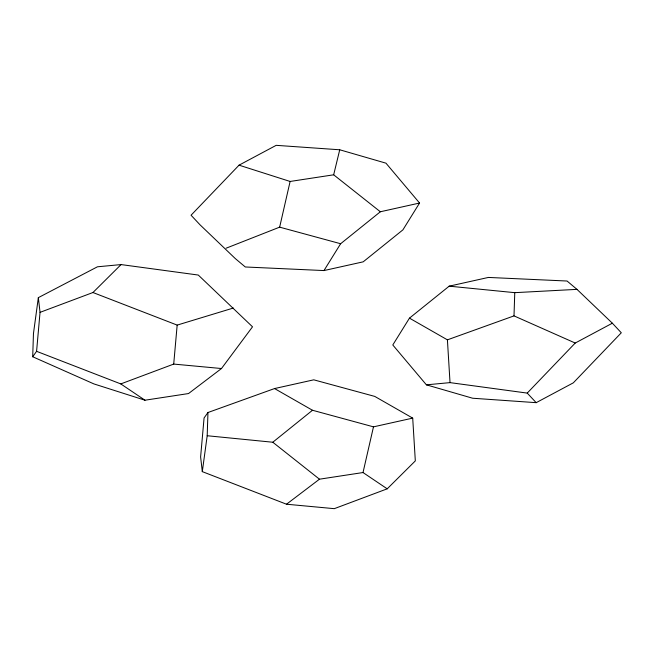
<?xml version="1.0" encoding="UTF-8"?>
<svg xmlns="http://www.w3.org/2000/svg" width="654" height="654" viewBox="0 0 654 654"><rect width="100%" height="100%" fill="white"/><g stroke="black" fill="none" stroke-linecap="round" stroke-linejoin="round"><path stroke-width="0.98" d="M32.7 356.757L33.46 333.54L38.341 297.644L97.446 266.799L121.072 264.576L198.285 275.048L252.518 326.812L221.485 368.529L188.532 393.553L144.984 400.207L93.914 383.914L32.7 356.757L36.583 351.321L40.041 312.342L38.341 297.644M207.956 412.519L207.195 435.736L202.307 471.632L286.517 504.218L334.292 508.665L387.209 488.832L415.323 460.898L412.707 418.119L374.758 396.406L313.773 379.827L274.549 388.558L207.956 412.519L204.073 417.955L200.614 456.925L202.307 471.632M612.357 323.207L575.226 343.039L514.003 315.882L514.772 292.665L576.983 289.362L612.357 323.207L621.3 332.78L573.313 382.843L536.182 402.668L472.621 398.229L426.4 384.838L392.792 344.977L409.461 318.138L449.175 286.166L488.391 277.435L567.067 281.024L576.983 289.362M233.347 308.034L177.169 325.103L173.711 364.082L120.794 383.914L36.583 351.321M412.707 418.119L373.483 426.849L363.019 472.54L319.471 479.194L286.517 504.218M226.129 248.201L279.65 227.151L290.114 181.46L333.663 174.806L380.35 211.765L419.566 203.034L385.958 163.165L339.737 149.782L276.184 145.335L239.045 165.168L191.058 215.223L200.01 224.796L235.375 258.641L245.299 266.979L323.967 270.568L363.191 261.837L402.897 229.873L419.566 203.034M333.663 174.806L339.737 149.782M323.967 270.568L340.636 243.729L380.35 211.765M426.4 384.838L450.026 382.623L527.23 393.095L575.226 343.039M40.041 312.35L92.958 292.518L121.072 264.576M207.195 435.736L272.792 442.235L312.498 410.262L373.483 426.849M409.461 318.138L447.41 339.843L514.003 315.882M173.711 364.082L221.485 368.529M514.772 292.665L449.175 286.166M279.65 227.151L340.636 243.729M239.045 165.168L290.114 181.46M92.958 292.518L177.169 325.103M312.498 410.262L274.549 388.558M363.019 472.54L387.209 488.832M120.794 383.914L144.984 400.207M272.792 442.235L319.471 479.194M527.23 393.095L536.182 402.668M447.41 339.843L450.026 382.623"/></g></svg>
